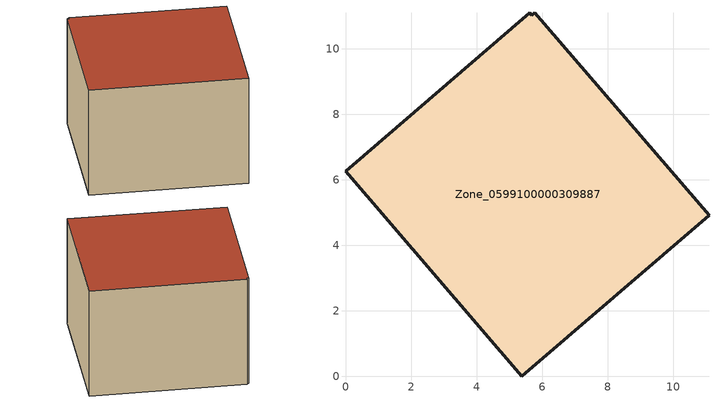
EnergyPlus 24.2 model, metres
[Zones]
Zone_0599100000309887
 floor ground (C_G): 5.77,11.1 11.09,4.91 5.37,0 0,6.26 5.62,11.09 5.68,11.02 z0
 wall outside (C_F): 5.37,0 11.09,4.91 5.77,11.1 5.68,11.02 5.62,11.09 0,6.26 5.37,0 z0:6.17
 roof outside (C_R): 11.09,4.91 5.77,11.1 5.68,11.02 5.62,11.09 0,6.26 5.37,0 z6.17
[BUILDING]
Pand.0599100000309887: North Axis=0; Terrain=City; Loads Convergence Tolerance Value=0.04; Temperature Convergence Tolerance Value=0.4; Solar Distribution=FullExterior; Maximum Number of Warmup Days=25; Minimum Number of Warmup Days=1
[Site:Location]
Rotterdam.The.Hague.AP_ZH_NLD Design_Conditions: Latitude=51.96; Longitude=4.45; Time Zone=1; Elevation=-4.5
[SITE:GROUNDTEMPERATURE:BUILDINGSURFACE]
18, 18, 18, 18, 18, 18, 18, 18, 18, 18, 18, 18
[MATERIAL] Thermal Absorptance=0.9; Solar Absorptance=0.7; Visible Absorptance=0.7
Name | Roughness | Thickness | Conductivity | Density | Specific Heat
G.TI.1992-2005 | MediumSmooth | 0.15 | 0.06 | 540 | 1210
F.TI.1992-2005 | Rough | 0.3 | 0.12 | 1920 | 840
R.TI.1992-2005 | MediumRough | 0.2 | 0.08 | 1500 | 1000
[CONSTRUCTION]
C_G: G.TI.1992-2005
C_F: F.TI.1992-2005
C_R: R.TI.1992-2005
[ZONE]
Zone_0599100000309887: Type=1; Multiplier=1; Ceiling Height=Autocalculate; Volume=Autocalculate; Floor Area=autocalculate; Part of Total Floor Area=Yes
[ZONEINFILTRATION:DESIGNFLOWRATE]
Infil_Zone_0599100000309887: Zone or ZoneList or Space or SpaceList=Zone_0599100000309887; Schedule=AlwaysOn; Design Flow Rate Calculation Method=Flow/Area; Flow Rate per Floor Area=0.0015; Constant Term Coefficient=1; Temperature Term Coefficient=0; Velocity Term Coefficient=0; Velocity Squared Term Coefficient=0
[HVACTEMPLATE:ZONE:IDEALLOADSAIRSYSTEM]
Zone_0599100000309887: Maximum Heating Supply Air Temperature=50; Minimum Cooling Supply Air Temperature=13; Maximum Heating Supply Air Humidity Ratio=0.0156; Minimum Cooling Supply Air Humidity Ratio=0.0077; Heating Limit=NoLimit; Cooling Limit=NoLimit; Dehumidification Control Type=ConstantSensibleHeatRatio; Cooling Sensible Heat Ratio=0.7; Dehumidification Setpoint=60; Humidification Control Type=None; Humidification Setpoint=30; Outdoor Air Method=None; Outdoor Air Flow Rate per Person=0.00944; Outdoor Air Flow Rate per Zone Floor Area=0; Outdoor Air Flow Rate per Zone=0; Demand Controlled Ventilation Type=None; Outdoor Air Economizer Type=NoEconomizer; Heat Recovery Type=None; Sensible Heat Recovery Effectiveness=0.7; Latent Heat Recovery Effectiveness=0.65
[ZONECONTROL:THERMOSTAT]
ThermostatControl_Zone_0599100000309887: Zone or ZoneList=Zone_0599100000309887; Control Type Schedule=DualSetpointControlType; Control 1=Thermostat_Zone_0599100000309887; Temperature Difference Between Cutout And Setpoint=0
[THERMOSTATSETPOINT:DUALSETPOINT]
Thermostat_Zone_0599100000309887: Heating Setpoint Temperature Schedule=HeatingSetpoint_Zone_0599100000309887; Cooling Setpoint Temperature Schedule=CoolingSetpoint_Zone_0599100000309887
[SCHEDULE:COMPACT]
HeatingSetpoint_Zone_0599100000309887: Through: 12/31, For: AllDays, Until: 24:00, 21
CoolingSetpoint_Zone_0599100000309887: Through: 12/31, For: AllDays, Until: 24:00, 24
DualSetpointControlType: Through: 12/31, For: AllDays, Until: 24:00, 4
AlwaysOn: Through: 12/31, For: AllDays, Until: 24:00, 1
